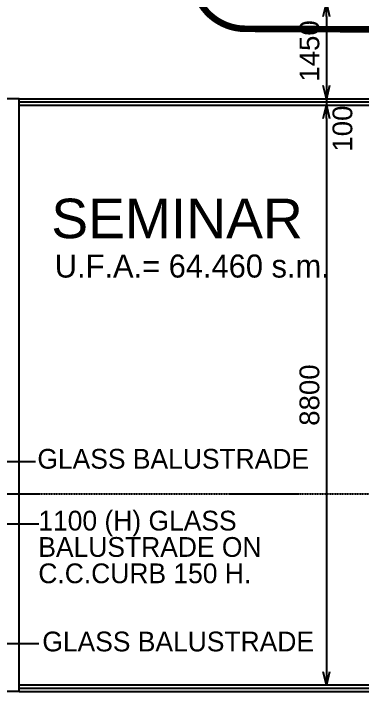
# Model space of a CAD drawing. Header units: millimetres. Extents: x 513 to 50196, y 336 to 55403.
# Drawn here: x 21896 to 27192, y 29772 to 40065 of the extents above; entities that cross this region are included whole.
import ezdxf

# ---------------------------------------------------------------- set-up
doc = ezdxf.new("R2010")
doc.units = ezdxf.units.MM
doc.linetypes.add('DASHDOT', pattern=[1, 0.5, -0.25, 0, -0.25])
doc.layers.get('0').update_dxf_attribs({"color": 8})
doc.layers.get('Defpoints').update_dxf_attribs({"color": 8})
for name, color, linetype in [('DLN020__', 8, 'DASHDOT'), ('DLN030', 8, 'Continuous'), ('DLN040__', 8, 'Continuous'), ('DLN041_1', 8, 'Continuous'), ('DLN041__', 8, 'Continuous'), ('DLN280__', 8, 'Continuous'), ('DLN324__', 8, 'Continuous')]:
    doc.layers.add(name, color=color, linetype=linetype)
doc.styles.add('SWIS721LT450', font='swissl.ttf')
doc.styles.add('SWIS721LT750', font='swissl.ttf')
doc.dimstyles.new('INTDIM', dxfattribs={"dimscale": 200, "dimtxt": 2.25, "dimasz": 1.5, "dimexe": 1, "dimexo": 0, "dimgap": 1, "dimtad": 1, "dimdec": 0, "dimrnd": 1, "dimzin": 1, "dimdsep": 46, "dimtxsty": 'SWIS721LT450', "dimcen": 1, "dimclrd": 256, "dimclre": 256, "dimclrt": 256, "dimaunit": 1, "dimadec": 3, "dimazin": 0, "dimtfac": 1, "dimtdec": 0, "dimtix": 1, "dimtmove": 2, "dimatfit": 0, "dimfxl": 1, "dimtolj": 1, "dimtzin": 0, "dimarcsym": 0})

# ---------------------------------------------------------------- blocks, each defined once
blk = doc.blocks.new('DIMARR')
for p, q in [((-1, 0.25), (0, 0)), ((-1, 0), (0, 0)), ((0, 0), (-1, -0.25))]:
    blk.add_line(p, q)
blk = doc.blocks.new('*D331')
at = {"layer": 'Defpoints', "color": 0, "transparency": 16777216}
for p in [(25856, 40222), (25856, 38772), (26644, 38772)]:
    blk.add_point(p, dxfattribs=at)
at = {"layer": 'DLN030', "lineweight": -2, "transparency": 16777216}
for p, q in [((26056, 40222), (26844, 40222)), ((26644, 40022), (26644, 38972)), ((26056, 38772), (26844, 38772))]:
    blk.add_line(p, q, dxfattribs=at)
at = {"layer": 'DLN030', "lineweight": -2, "transparency": 16777216, "xscale": 200, "yscale": 200, "zscale": 200}
for p, rotation in [((26644, 40222), 90), ((26644, 38772), 270)]:
    blk.add_blockref('DIMARR', p, dxfattribs=dict(at, rotation=rotation))
at = {"layer": 'DLN030', "transparency": 16777216, "insert": (26389, 39497), "char_height": 300, "attachment_point": 5, "rotation": 90, "style": 'SWIS721LT450'}
blk.add_mtext('\\A1;1450', dxfattribs=at)
blk = doc.blocks.new('*D332')
at = {"layer": 'Defpoints', "color": 0, "transparency": 16777216}
for p in [(25755, 38772), (25755, 38672), (26644, 38672)]:
    blk.add_point(p, dxfattribs=at)
at = {"layer": 'DLN030', "lineweight": -2, "transparency": 16777216}
for p, q in [((25955, 38772), (26844, 38772)), ((26644, 38772), (26644, 38672)), ((25955, 38672), (26844, 38672))]:
    blk.add_line(p, q, dxfattribs=at)
at = {"layer": 'DLN030', "transparency": 16777216, "insert": (26890, 38318), "char_height": 300, "attachment_point": 5, "rotation": 90, "style": 'SWIS721LT450'}
blk.add_mtext('\\A1;100', dxfattribs=at)
blk = doc.blocks.new('*D333')
at = {"layer": 'Defpoints', "color": 0, "transparency": 16777216}
for p in [(25755, 38672), (25755, 29872), (26644, 29872)]:
    blk.add_point(p, dxfattribs=at)
at = {"layer": 'DLN030', "lineweight": -2, "transparency": 16777216}
for p, q in [((25955, 38672), (26844, 38672)), ((26644, 38472), (26644, 30072)), ((25955, 29872), (26844, 29872))]:
    blk.add_line(p, q, dxfattribs=at)
at = {"layer": 'DLN030', "lineweight": -2, "transparency": 16777216, "xscale": 200, "yscale": 200, "zscale": 200}
for p, rotation in [((26644, 38672), 90), ((26644, 29872), 270)]:
    blk.add_blockref('DIMARR', p, dxfattribs=dict(at, rotation=rotation))
at = {"layer": 'DLN030', "transparency": 16777216, "insert": (26389, 34272), "char_height": 300, "attachment_point": 5, "rotation": 90, "style": 'SWIS721LT450'}
blk.add_mtext('\\A1;8800', dxfattribs=at)

msp = doc.modelspace()

# ---------------------------------------------------------------- linework, layer by layer
at = {"layer": 'DLN020__'}
msp.add_line((1808.1, 32772.3), (45558.1, 32772.3), dxfattribs=at)
at = {"layer": 'DLN041_1', "ltscale": 0.1, "const_width": 100}
msp.add_lwpolyline([(25417.7, 39833.1), (29006.8, 39819, 0.4142136), (29806.8, 40619), (29806.8, 44859.7, 0.4142136), (29006.8, 45659.7), (25417.7, 45673.8, 0.4142136), (24617.7, 44873.8), (24617.7, 40633.1, 0.4142136)], format="xyb", close=True, dxfattribs=at)
at = {"layer": 'DLN280__'}
for p, q in [((21983.1, 38772.3), (21733.1, 38772.3)), ((21983.1, 29772.3), (21983.1, 38772.3)), ((21983.1, 29772.3), (21633.1, 29772.3))]:
    msp.add_line(p, q, dxfattribs=at)
at = {"layer": 'DLN324__'}
for p, q in [((21983.1, 38672.3), (28358.1, 38672.3)), ((21983.1, 29872.3), (28358.1, 29872.3))]:
    msp.add_line(p, q, dxfattribs=at)
for points in [[(21983.1, 38772.3), (28358.1, 38772.3), (28358.1, 38672.3)], [(21983.1, 38722.3), (28358.1, 38722.3)], [(21983.1, 29772.3), (28358.1, 29772.3), (28358.1, 29872.3)], [(21983.1, 29822.3), (28358.1, 29822.3)]]:
    msp.add_lwpolyline(points, dxfattribs=at)

# ---------------------------------------------------------------- texts
at = {"layer": 'DLN040__', "char_height": 300, "attachment_point": 1, "line_spacing_factor": 0.8, "style": 'SWIS721LT750'}
for s, insert, width in [('{\\fUnivers|b0|i0|c0|p34;GLASS BALUSTRADE}', (22257.4, 33454.5), 4495.469), ('{\\fUnivers|b0|i0|c0|p34;1100 (H) GLASS BALUSTRADE ON C.C.CURB 150 H.}', (22271.6, 32515.9), 3765.971), ('{\\fUnivers|b0|i0|c0|p34;GLASS BALUSTRADE}', (22332.1, 30680.5), 4495.469)]:
    msp.add_mtext(s, dxfattribs=dict(at, insert=insert, width=width))
at = {"layer": 'DLN041_1', "style": 'SWIS721LT750'}
msp.add_text('SEMINAR', height=600, dxfattribs=at).set_placement((22468.3, 36654.3))
msp.add_text('SEMINAR', height=600, dxfattribs=at).set_placement((22468.3, 36654.3))
at = {"layer": 'DLN041_1', "insert": (22521.2, 36051.6), "char_height": 350, "width": 7280.208, "attachment_point": 7, "style": 'SWIS721LT750'}
msp.add_mtext('{\\fUnivers|b0|i0|c0|p34;U.F.A.= 64.460 s.m.}', dxfattribs=at)

# ---------------------------------------------------------------- dimensions: what is measured, and where the dimension line sits
at = {"layer": 'DLN030'}
for base, p1, p2, picture, middle in [((26643.6, 38772.3), (25856.4, 40222.3), (25856.4, 38772.3), '*D331', (26389.4, 39497.3)), ((26643.6, 29872.3), (25755.2, 38672.3), (25755.2, 29872.3), '*D333', (26389.4, 34272.3))]:
    dim = msp.add_linear_dim(base=base, p1=p1, p2=p2, angle=90, dimstyle='INTDIM', override={"dimscale": 1, "dimtxt": 300, "dimasz": 200, "dimexe": 200, "dimexo": 200, "dimgap": 100, "dimrnd": 0, "dimzin": 0, "dimblk": 'DIMARR', "dimcen": 200, "dimclrt": 256}, dxfattribs=at)
    dim.commit()
    dim.dimension.update_dxf_attribs({"geometry": picture, "text_midpoint": middle})
dim = msp.add_linear_dim(base=(26643.6, 38672.3), p1=(25755.2, 38772.3), p2=(25755.2, 38672.3), angle=90, dimstyle='INTDIM', override={"dimscale": 1, "dimtxt": 300, "dimasz": 200, "dimexe": 200, "dimexo": 200, "dimgap": 100, "dimrnd": 0, "dimzin": 0, "dimblk": 'DIMARR', "dimcen": 200, "dimclrt": 256}, dxfattribs=at)
dim.commit()
dim.dimension.update_dxf_attribs({"geometry": '*D332', "text_midpoint": (26890.4, 38317.5), "dimtype": 160})

# ---------------------------------------------------------------- leaders
at = {"layer": 'DLN041__'}
for points in [[(18933.1, 33264.9), (22227.1, 33264.9)], [(19868.6, 31172.3), (19868.6, 32317.4), (22279.1, 32317.4)], [(19868.6, 31072.3), (19868.6, 30499.7), (22279.1, 30499.7)]]:
    msp.add_leader(points, dimstyle='INTDIM', override={"dimscale": 1, "dimtxt": 300, "dimasz": 200, "dimexe": 200, "dimexo": 200, "dimgap": 100, "dimtad": 0, "dimrnd": 0, "dimzin": 0, "dimcen": 200, "dimclrt": 256}, dxfattribs=at)

doc.saveas('drawing.dxf')
